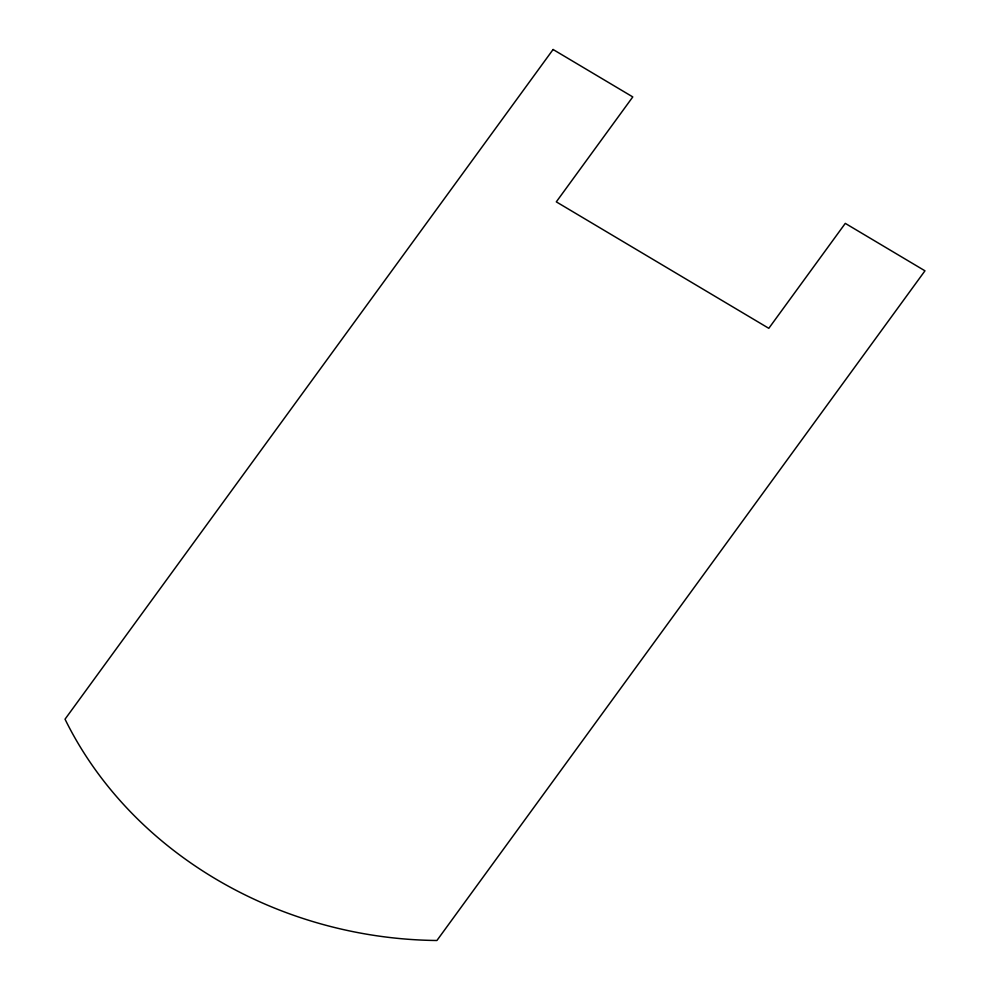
<?xml version="1.0" encoding="UTF-8"?>
<svg xmlns="http://www.w3.org/2000/svg" width="990" height="990" viewBox="0 0 990 990"><rect width="100%" height="100%" fill="white"/><g stroke="black" fill="none" stroke-linecap="round" stroke-linejoin="round"><path stroke-width="1.49" d="M553.088 49.5L65.031 719.185A393.203 345.225 10.5 0 0 436.912 940.5L924.969 270.815L845.287 223.381L768.809 328.321L556.306 201.861L632.783 96.921L553.088 49.5"/></g></svg>
